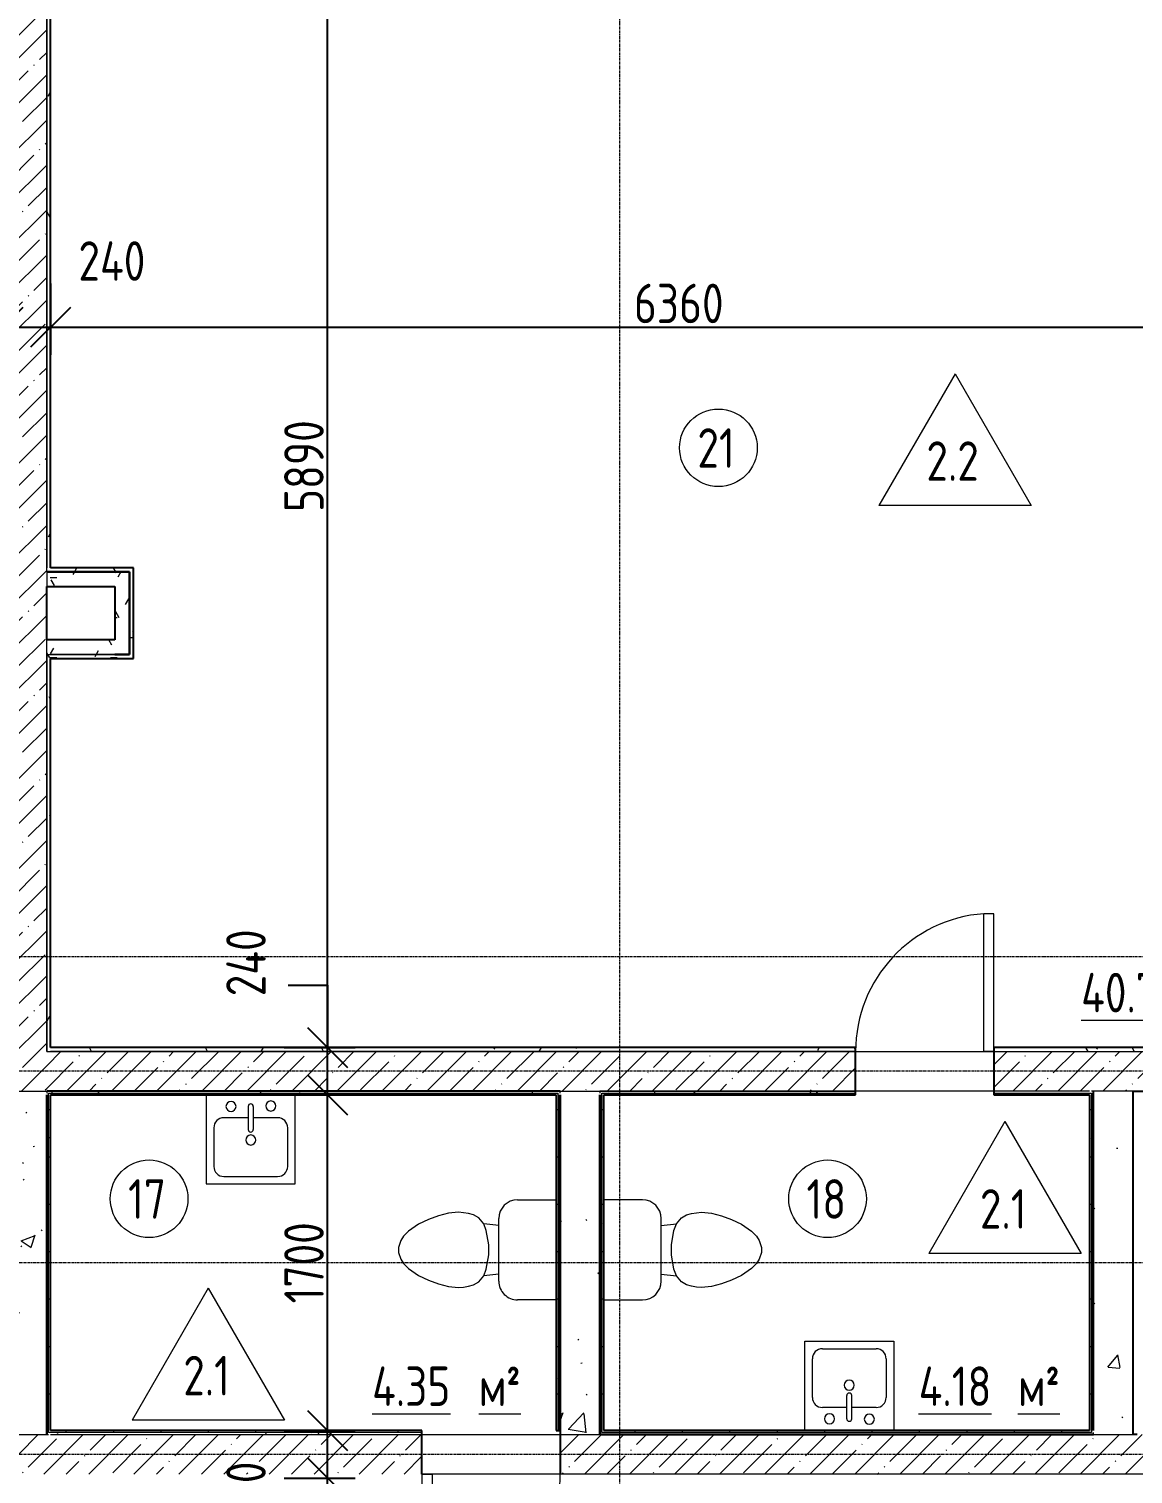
# Model space of a CAD drawing. Header units: millimetres. Extents: x -11854 to 4360091, y -19344 to 4989148.
# Drawn here: x 102413 to 108003, y 14747 to 22067 of the extents above; entities that cross this region are included whole.
import ezdxf

# ---------------------------------------------------------------- set-up
doc = ezdxf.new("R2010")
doc.units = ezdxf.units.MM
doc.linetypes.add('Линия сетки', pattern=[22.225, 12.7, -3.175, 3.175, -3.175])
doc.layers.get('0').update_dxf_attribs({"color": 254})
doc.layers.get('Defpoints').update_dxf_attribs({"color": 254})
for name, color, linetype, lineweight in [('A-ANNO-DIMS', 254, 'Continuous', 9), ('A-AREA-IDEN', 254, 'Continuous', 9), ('A-DOOR', 254, 'Continuous', 9), ('A-WALL', 254, 'Continuous', 9), ('P-SANR-FIXT', 254, 'Continuous', 9), ('S-GRID', 254, 'Continuous', 9)]:
    doc.layers.add(name, color=color, linetype=linetype, lineweight=lineweight)
doc.styles.add('ISOCPEUR', font='isocpeur.ttf', dxfattribs={"width": 0.8, "height": 200})
doc.styles.add('ISOCPEUR_B', font='', dxfattribs={"width": 0.8, "height": 200})
doc.styles.add('ISOCPEUR_B_1', font='', dxfattribs={"width": 0.8, "height": 200})
doc.styles.get('ISOCPEUR_B').set_extended_font_data('ISOCPEUR', bold=True)
doc.styles.get('ISOCPEUR_B_1').set_extended_font_data('ISOCPEUR', bold=True)
doc.dimstyles.new('2_0_мм_ISOCPEUR', dxfattribs={"dimscale": 304.8, "dimtxt": 199.196235, "dimasz": 0.656168, "dimexe": 0.459318, "dimexo": 0.625, "dimgap": 0.065617, "dimtad": 1, "dimdec": 0, "dimtxsty": 'ISOCPEUR', "dimblk1": 'OBLIQUE', "dimblk2": 'OBLIQUE', "dimsah": 1, "dimcen": 2.5, "dimdle": 0.164042, "dimazin": 3, "dimtfac": 1, "dimtix": 1, "dimtmove": 0, "dimatfit": 3, "dimfxl": 0.787402, "dimfxlon": 1, "dimtvp": 1, "dimarcsym": 2})
doc.dimstyles.new('2_0_мм_ISOCPEUR_1', dxfattribs={"dimscale": 304.8, "dimtxt": 199.196235, "dimasz": 0.656168, "dimexe": 0.459318, "dimexo": 0.625, "dimgap": 0.065617, "dimtad": 1, "dimdec": 0, "dimtxsty": 'ISOCPEUR', "dimblk1": 'OBLIQUE', "dimblk2": 'OBLIQUE', "dimsah": 1, "dimcen": 2.5, "dimdle": 0.164042, "dimazin": 3, "dimtfac": 1, "dimtix": 1, "dimtmove": 1, "dimatfit": 3, "dimfxl": 0.787402, "dimfxlon": 1, "dimtvp": 1, "dimarcsym": 2})
pattern_1 = [(50, (542041.7, 20914.14), (728.7365, -63.7558), [76.2, -838.2]), (355, (542041.7, 20914.14), (-140.9716, 764.2276), [60.96, -670.56]), (100.451, (542102.4, 20908.8), (587.77, 700.4668), [64.76, -712.36]), (46.184, (542041.7, 21117.3), (1084.3162, -168.171), [114.3, -1257.3]), (96.636, (542132, 21103.3), (949.61, 989.7098), [97.14, -1068.54]), (351.184, (542041.7, 21117.3), (949.6206, 989.7012), [91.44, -1005.84]), (21, (542143.3, 21066.54), (606.4579, -409.0606), [76.2, -838.2]), (326, (542143.3, 21066.54), (247.2083, 736.7529), [60.96, -670.56]), (71.451, (542193.8, 21032.46), (853.6683, 327.6855), [64.76, -712.36]), (37.5, (542041.67, 20914.14), (12.3547, 338.22012), [6.706, -655.726, 6.706, -674.014, -673.1]), (37.5, (542041.67, 20914.14), (12.3547, 338.22012), [-1343.152, 6.706, -666.394]), (7.5, (542041.67, 20914.14), (267.27887, 400.72213), [6.706, -381.406, 6.706, -640.486, -256.54]), (7.5, (542041.67, 20914.14), (267.27887, 400.72213), [-1035.304, 6.706, -249.834]), (327.5, (541815.1, 20914.14), (542.36333, -22.91534), [6.706, -247.294, 6.706, -785.774, -1051.56]), (327.5, (541815.1, 20914.14), (542.36333, -22.91534), [-1046.48, 6.706, -1044.854]), (317.5, (541713.5, 20914.14), (592.51696, 101.7071), [6.706, -323.494, 6.706, -519.582, -746.76]), (317.5, (541713.5, 20914.14), (592.51696, 101.7071), [-856.488, 6.706, -740.054])]
pattern_2 = [(0, (542041.67, 20914.14), (406.4, 101.6), [33.528, -271.272, 33.528, -271.272, -1625.6]), (0, (542041.67, 20914.14), (406.4, 101.6), [-609.6, 33.528, -576.072, 33.528, -271.272, -711.2]), (0, (542041.67, 20914.14), (406.4, 101.6), [-1524, 33.528, -169.672, 33.528, -474.472]), (120, (542194.07, 20964.94), (-291.18818, 301.152724), [33.528, -271.272, 33.528, -1896.872]), (120, (542194.07, 20964.94), (-291.18818, 301.152724), [-338.328, -271.272, 33.528, -576.072, -1016]), (120, (542194.07, 20964.94), (-291.18818, 301.152724), [-1219.2, 33.528, -271.272, 33.528, -677.672]), (120, (542194.07, 20964.94), (-291.18818, 301.152724), [-1557.528, -169.672, 33.528, -474.472]), (240, (542244.87, 21168.14), (-115.21182, -402.752724), [33.528, -271.272, 33.528, -1896.872]), (240, (542244.87, 21168.14), (-115.21182, -402.752724), [-338.328, -271.272, 33.528, -576.072, -1016]), (240, (542244.87, 21168.14), (-115.21182, -402.752724), [-1219.2, 33.528, -271.272, 33.528, -677.672]), (240, (542244.87, 21168.14), (-115.21182, -402.752724), [-1557.528, -169.672, 33.528, -474.472])]
pattern_3 = [(45, (542041.67, 20914.14), (-114.04925, 114.04925), []), (45, (542155.72, 20914.14), (-114.04925, 114.04925), [201.613, -40.323, 3.353, -36.97])]
pattern_4 = [(0, (542041.67, 20914.14), (0, 240), []), (90, (542041.67, 20914.14), (-240, 1e-14), [])]

# ---------------------------------------------------------------- blocks, each defined once
blk = doc.blocks.new('Одиночные-Щитовые - Дверной блок внутренний глухой ДГ 21х7 Л-4592465-1А')
at = {"layer": 'A-DOOR', "lineweight": 18}
for p, q in [((299, 100), (299, 798.1)), ((350, 798.1), (299, 798.1)), ((350, 100), (350, 798.1)), ((350, 100), (299, 100))]:
    blk.add_line(p, q, dxfattribs=at)
at = {"layer": 'A-DOOR'}
blk.add_arc((350, 100), 700, 94.17811, 180, dxfattribs=at)
blk = doc.blocks.new('Туалет-Домашний-3D - Туалет-Домашний-3D-V1-1А')
at = {"layer": 'P-SANR-FIXT'}
for p, q in [((-253.4, 298.4), (-253.4, 494.7)), ((253.4, 494.7), (253.4, 298.4)), ((158.7, 203.8), (-158.8, 203.8)), ((-123.5, 203.8), (-132.3, 127)), ((-25.4, 152.4), (-97.4, 139.7)), ((25.4, 152.4), (-25.4, 152.4)), ((97.4, 139.7), (25.4, 152.4)), ((123.5, 203.8), (132.3, 127)), ((-177, 76.2), (-183.8, 50.8)), ((-162.6, 101.6), (-177, 76.2)), ((-132.3, 127), (-162.6, 101.6)), ((-97.4, 139.7), (-132.3, 127)), ((132.3, 127), (97.4, 139.7)), ((162.6, 101.6), (132.3, 127)), ((177, 76.2), (162.6, 101.6)), ((183.8, 50.8), (177, 76.2)), ((-188.3, 25.3), (-190.5, 0)), ((-190.5, 0), (-186.1, -50.6)), ((-183.8, 50.8), (-188.3, 25.3)), ((188.3, 25.3), (183.8, 50.8)), ((186.1, -50.6), (190.5, 0)), ((190.5, 0), (188.3, 25.3)), ((-186.1, -50.6), (-172.4, -101.6)), ((172.4, -101.6), (186.1, -50.6)), ((-172.4, -101.6), (-153.9, -152.4)), ((153.9, -152.4), (172.4, -101.6)), ((-153.9, -152.4), (-130.2, -203.2)), ((-130.2, -203.2), (-95, -254)), ((95, -254), (130.2, -203.2)), ((130.2, -203.2), (153.9, -152.4)), ((-95, -254), (-69.6, -279.4)), ((-69.6, -279.4), (-47.6, -292.1)), ((-47.6, -292.1), (-12.7, -304.8)), ((12.7, -304.8), (47.6, -292.1)), ((47.6, -292.1), (69.6, -279.4)), ((69.6, -279.4), (95, -254)), ((-12.7, -304.8), (12.7, -304.8))]:
    blk.add_line(p, q, dxfattribs=at)
for centre, start, end in [((-158.8, 298.4), 180, 270), ((158.7, 298.4), 270, 360)]:
    blk.add_arc(centre, 94.6, start, end, dxfattribs=at)
blk = doc.blocks.new('Кухонная мойка-Островок - 450 x 450 мм-V2-1А')
at = {"layer": 'P-SANR-FIXT'}
for p, q in [((240.7, 227.3), (-209.3, 227.3)), ((-209.3, 227.3), (-209.3, -222.7)), ((240.7, -222.7), (240.7, 227.3)), ((3, 170.2), (3, 53.1)), ((28.4, 170.2), (28.4, 53.1)), ((3, 113), (-120.4, 113)), ((151.8, 113), (28.4, 113)), ((-171.2, 62.2), (-171.2, -133.8)), ((202.6, -133.8), (202.6, 62.2)), ((-120.4, -184.6), (151.8, -184.6)), ((-209.3, -222.7), (240.7, -222.7))]:
    blk.add_line(p, q, dxfattribs=at)
for centre, radius, start, end in [((-84.3, 170.2), 25.4, 360, 180), ((-84.3, 170.2), 25.4, 180, 360), ((15.7, 170.2), 12.7, 360, 180), ((117.3, 172.3), 25.4, 360, 180), ((117.3, 172.3), 25.4, 180, 0), ((-120.4, 62.2), 50.8, 90, 180), ((151.8, 62.2), 50.8, 360, 90), ((15.7, 0), 25.4, 360, 180), ((15.7, 0), 25.4, 180, 0), ((15.7, 53.1), 12.7, 180, 0), ((-120.4, -133.8), 50.8, 180, 270), ((151.8, -133.8), 50.8, 270, 0)]:
    blk.add_arc(centre, radius, start, end, dxfattribs=at)
blk = doc.blocks.new('Туалет-Домашний-3D - Туалет-Домашний-3D-2034792-1А')
at = {"layer": 'P-SANR-FIXT'}
for p, q in [((-47.6, 292.1), (-12.7, 304.8)), ((-12.7, 304.8), (12.7, 304.8)), ((12.7, 304.8), (47.6, 292.1)), ((-130.2, 203.2), (-95, 254)), ((-95, 254), (-69.6, 279.4)), ((-69.6, 279.4), (-47.6, 292.1)), ((47.6, 292.1), (69.6, 279.4)), ((69.6, 279.4), (95, 254)), ((95, 254), (130.2, 203.2)), ((-172.4, 101.6), (-153.9, 152.4)), ((-153.9, 152.4), (-130.2, 203.2)), ((130.2, 203.2), (153.9, 152.4)), ((153.9, 152.4), (172.4, 101.6)), ((-186.1, 50.6), (-172.4, 101.6)), ((172.4, 101.6), (186.1, 50.6)), ((-190.5, 0), (-186.1, 50.6)), ((186.1, 50.6), (190.5, 0)), ((-188.3, -25.3), (-190.5, 0)), ((-183.8, -50.8), (-188.3, -25.3)), ((-177, -76.2), (-183.8, -50.8)), ((183.8, -50.8), (177, -76.2)), ((188.3, -25.3), (183.8, -50.8)), ((190.5, 0), (188.3, -25.3)), ((-162.6, -101.6), (-177, -76.2)), ((-132.3, -127), (-162.6, -101.6)), ((-97.4, -139.7), (-132.3, -127)), ((-123.5, -203.8), (-132.3, -127)), ((-25.4, -152.4), (-97.4, -139.7)), ((97.4, -139.7), (25.4, -152.4)), ((132.3, -127), (97.4, -139.7)), ((123.5, -203.8), (132.3, -127)), ((162.6, -101.6), (132.3, -127)), ((177, -76.2), (162.6, -101.6)), ((158.7, -203.8), (-158.8, -203.8)), ((25.4, -152.4), (-25.4, -152.4)), ((-253.4, -298.4), (-253.4, -494.7)), ((253.4, -494.7), (253.4, -298.4))]:
    blk.add_line(p, q, dxfattribs=at)
for centre, start, end in [((-158.8, -298.4), 90, 180), ((158.7, -298.4), 0, 90)]:
    blk.add_arc(centre, 94.6, start, end, dxfattribs=at)
blk = doc.blocks.new('Кухонная мойка-Островок - 450 x 450 мм-2034793-1А')
at = {"layer": 'P-SANR-FIXT'}
for p, q in [((-209.3, 222.7), (240.7, 222.7)), ((-209.3, -227.3), (-209.3, 222.7)), ((240.7, 222.7), (240.7, -227.3)), ((-120.4, 184.6), (151.8, 184.6)), ((-171.2, -62.2), (-171.2, 133.8)), ((202.6, 133.8), (202.6, -62.2)), ((3, -170.2), (3, -53.1)), ((28.4, -170.2), (28.4, -53.1)), ((3, -113), (-120.4, -113)), ((151.8, -113), (28.4, -113)), ((240.7, -227.3), (-209.3, -227.3))]:
    blk.add_line(p, q, dxfattribs=at)
for centre, radius, start, end in [((-120.4, 133.8), 50.8, 90, 180), ((151.8, 133.8), 50.8, 360, 90), ((15.7, 0), 25.4, 360, 180), ((15.7, 0), 25.4, 180, 0), ((-120.4, -62.2), 50.8, 180, 270), ((15.7, -53.1), 12.7, 360, 180), ((151.8, -62.2), 50.8, 270, 0), ((-84.3, -170.2), 25.4, 0, 180), ((-84.3, -170.2), 25.4, 180, 0), ((15.7, -170.2), 12.7, 180, 360), ((117.3, -172.3), 25.4, 360, 180), ((117.3, -172.3), 25.4, 180, 0)]:
    blk.add_arc(centre, radius, start, end, dxfattribs=at)
blk = doc.blocks.new('АР-Марка-Помещения-Этаж_Секция_Номер - Номер-1294543-1А')
at = {"layer": 'A-AREA-IDEN'}
blk.add_circle((0, 1.219), 1.965, dxfattribs=at)
blk = doc.blocks.new('_Oblique')
at = {"color": 0, "linetype": 'ByBlock', "lineweight": -2}
blk.add_line((-0.5, -0.5), (0.5, 0.5), dxfattribs=at)
blk = doc.blocks.new('*D611')
at = {"layer": 'A-ANNO-DIMS', "color": 0, "lineweight": -2, "transparency": 16777216}
for p, q in [((103704, 14727.4), (104065, 14727.4)), ((103925, 8987.4), (103925, 14777.4)), ((103704, 9037.4), (104065, 9037.4))]:
    blk.add_line(p, q, dxfattribs=at)
at = {"layer": 'Defpoints', "color": 0, "transparency": 16777216}
for p in [(103685, 14727.4), (103925, 14727.4), (103685, 9037.4)]:
    blk.add_point(p, dxfattribs=at)
at = {"layer": 'A-ANNO-DIMS', "color": 0, "lineweight": -2, "transparency": 16777216, "xscale": 200, "yscale": 200, "zscale": 200}
for p, rotation in [((103925, 14727.4), 90), ((103925, 9037.4), 270)]:
    blk.add_blockref('_Oblique', p, dxfattribs=dict(at, rotation=rotation))
at = {"layer": 'A-ANNO-DIMS', "color": 0, "transparency": 16777216, "insert": (103805, 11882.4), "char_height": 200, "width": 533.233, "attachment_point": 5, "rotation": 90, "style": 'ISOCPEUR'}
blk.add_mtext('\\A1;5690', dxfattribs=at)
blk = doc.blocks.new('*D612')
at = {"layer": 'A-ANNO-DIMS', "color": 0, "lineweight": -2, "transparency": 16777216}
for p, q in [((103925, 14677.4), (103925, 15017.4)), ((103704, 14967.4), (104065, 14967.4)), ((103704, 14727.4), (104065, 14727.4)), ((103925, 14527.4), (103925, 14727.4)), ((103725, 14527.4), (103925, 14527.4))]:
    blk.add_line(p, q, dxfattribs=at)
at = {"layer": 'Defpoints', "color": 0, "transparency": 16777216}
for p in [(103685, 14967.4), (103925, 14967.4), (103685, 14727.4)]:
    blk.add_point(p, dxfattribs=at)
at = {"layer": 'A-ANNO-DIMS', "color": 0, "lineweight": -2, "transparency": 16777216, "xscale": 200, "yscale": 200, "zscale": 200}
for p, rotation in [((103925, 14967.4), 90), ((103925, 14727.4), 270)]:
    blk.add_blockref('_Oblique', p, dxfattribs=dict(at, rotation=rotation))
at = {"layer": 'A-ANNO-DIMS', "color": 0, "transparency": 16777216, "insert": (103411.6, 14471.6), "char_height": 200, "width": 418.312, "attachment_point": 1, "rotation": 90, "line_spacing_factor": 1.149209, "style": 'ISOCPEUR'}
blk.add_mtext('\\A1;240', dxfattribs=at)
blk = doc.blocks.new('*D613')
at = {"layer": 'A-ANNO-DIMS', "color": 0, "lineweight": -2, "transparency": 16777216}
for p, q in [((103925, 14917.4), (103925, 16717.4)), ((103704, 16667.4), (104065, 16667.4)), ((103704, 14967.4), (104065, 14967.4))]:
    blk.add_line(p, q, dxfattribs=at)
at = {"layer": 'Defpoints', "color": 0, "transparency": 16777216}
for p in [(103685, 16667.4), (103925, 16667.4), (103685, 14967.4)]:
    blk.add_point(p, dxfattribs=at)
at = {"layer": 'A-ANNO-DIMS', "color": 0, "lineweight": -2, "transparency": 16777216, "xscale": 200, "yscale": 200, "zscale": 200}
for p, rotation in [((103925, 16667.4), 90), ((103925, 14967.4), 270)]:
    blk.add_blockref('_Oblique', p, dxfattribs=dict(at, rotation=rotation))
at = {"layer": 'A-ANNO-DIMS', "color": 0, "transparency": 16777216, "insert": (103805, 15817.4), "char_height": 200, "width": 496.458, "attachment_point": 5, "rotation": 90, "style": 'ISOCPEUR'}
blk.add_mtext('\\A1;1700', dxfattribs=at)
blk = doc.blocks.new('*D614')
at = {"layer": 'A-ANNO-DIMS', "color": 0, "lineweight": -2, "transparency": 16777216}
for p, q in [((103725, 17222.8), (103925, 17222.8)), ((103925, 17222.8), (103925, 16907.4)), ((103704, 16907.4), (104065, 16907.4)), ((103925, 16617.4), (103925, 16957.4)), ((103704, 16667.4), (104065, 16667.4))]:
    blk.add_line(p, q, dxfattribs=at)
at = {"layer": 'Defpoints', "color": 0, "transparency": 16777216}
for p in [(103685, 16907.4), (103925, 16907.4), (103685, 16667.4)]:
    blk.add_point(p, dxfattribs=at)
at = {"layer": 'A-ANNO-DIMS', "color": 0, "lineweight": -2, "transparency": 16777216, "xscale": 200, "yscale": 200, "zscale": 200}
for p, rotation in [((103925, 16907.4), 90), ((103925, 16667.4), 270)]:
    blk.add_blockref('_Oblique', p, dxfattribs=dict(at, rotation=rotation))
at = {"layer": 'A-ANNO-DIMS', "color": 0, "transparency": 16777216, "insert": (103411.6, 17167), "char_height": 200, "width": 418.312, "attachment_point": 1, "rotation": 90, "line_spacing_factor": 1.149209, "style": 'ISOCPEUR'}
blk.add_mtext('\\A1;240', dxfattribs=at)
blk = doc.blocks.new('*D615')
at = {"layer": 'A-ANNO-DIMS', "color": 0, "lineweight": -2, "transparency": 16777216}
for p, q in [((103925, 16857.4), (103925, 22847.4)), ((103704, 22797.4), (104065, 22797.4)), ((103704, 16907.4), (104065, 16907.4))]:
    blk.add_line(p, q, dxfattribs=at)
at = {"layer": 'Defpoints', "color": 0, "transparency": 16777216}
for p in [(103685, 22797.4), (103925, 22797.4), (103685, 16907.4)]:
    blk.add_point(p, dxfattribs=at)
at = {"layer": 'A-ANNO-DIMS', "color": 0, "lineweight": -2, "transparency": 16777216, "xscale": 200, "yscale": 200, "zscale": 200}
for p, rotation in [((103925, 22797.4), 90), ((103925, 16907.4), 270)]:
    blk.add_blockref('_Oblique', p, dxfattribs=dict(at, rotation=rotation))
at = {"layer": 'A-ANNO-DIMS', "color": 0, "transparency": 16777216, "insert": (103805, 19852.4), "char_height": 200, "width": 533.233, "attachment_point": 5, "rotation": 90, "style": 'ISOCPEUR'}
blk.add_mtext('\\A1;5890', dxfattribs=at)
blk = doc.blocks.new('*D633')
at = {"layer": 'A-ANNO-DIMS', "color": 0, "lineweight": -2, "transparency": 16777216}
for p, q in [((102282.6, 20777.2), (102282.6, 20416.2)), ((102522.6, 20777.2), (102522.6, 20416.2)), ((102232.6, 20556.2), (102572.6, 20556.2))]:
    blk.add_line(p, q, dxfattribs=at)
at = {"layer": 'Defpoints', "color": 0, "transparency": 16777216}
for p in [(102282.6, 20796.2), (102522.6, 20796.2), (102522.6, 20556.2)]:
    blk.add_point(p, dxfattribs=at)
at = {"layer": 'A-ANNO-DIMS', "color": 0, "lineweight": -2, "transparency": 16777216, "xscale": 200, "yscale": 200, "zscale": 200, "rotation": 180}
blk.add_blockref('_Oblique', (102282.6, 20556.2), dxfattribs=at)
at = {"layer": 'A-ANNO-DIMS', "color": 0, "lineweight": -2, "transparency": 16777216, "xscale": 200, "yscale": 200, "zscale": 200}
blk.add_blockref('_Oblique', (102522.6, 20556.2), dxfattribs=at)
at = {"layer": 'A-ANNO-DIMS', "color": 0, "transparency": 16777216, "insert": (102663, 20990.9), "char_height": 200, "width": 418.312, "attachment_point": 1, "line_spacing_factor": 1.149209, "style": 'ISOCPEUR'}
blk.add_mtext('\\A1;240', dxfattribs=at)
blk = doc.blocks.new('*D634')
at = {"layer": 'A-ANNO-DIMS', "color": 0, "lineweight": -2, "transparency": 16777216}
for p, q in [((102522.6, 20777.2), (102522.6, 20416.2)), ((108882.6, 20777.2), (108882.6, 20416.2)), ((102472.6, 20556.2), (108932.6, 20556.2))]:
    blk.add_line(p, q, dxfattribs=at)
at = {"layer": 'Defpoints', "color": 0, "transparency": 16777216}
for p in [(102522.6, 20796.2), (108882.6, 20796.2), (108882.6, 20556.2)]:
    blk.add_point(p, dxfattribs=at)
at = {"layer": 'A-ANNO-DIMS', "color": 0, "lineweight": -2, "transparency": 16777216, "xscale": 200, "yscale": 200, "zscale": 200, "rotation": 180}
blk.add_blockref('_Oblique', (102522.6, 20556.2), dxfattribs=at)
at = {"layer": 'A-ANNO-DIMS', "color": 0, "lineweight": -2, "transparency": 16777216, "xscale": 200, "yscale": 200, "zscale": 200}
blk.add_blockref('_Oblique', (108882.6, 20556.2), dxfattribs=at)
at = {"layer": 'A-ANNO-DIMS', "color": 0, "transparency": 16777216, "insert": (105702.6, 20676.2), "char_height": 200, "width": 533.233, "attachment_point": 5, "style": 'ISOCPEUR'}
blk.add_mtext('\\A1;6360', dxfattribs=at)
blk = doc.blocks.new('МАРКА ПОМЕЩЕНИЯ - ПОЛЫ - Площадь-6347788-1А')
at = {"layer": 'A-AREA-IDEN'}
for p, q in [((0, 4.233), (-3.855, -2.444)), ((0, 4.233), (3.855, -2.444)), ((3.855, -2.444), (-3.855, -2.444))]:
    blk.add_line(p, q, dxfattribs=at)

msp = doc.modelspace()

# ---------------------------------------------------------------- hatches: boundary and pattern name
at = {"layer": 'A-WALL'}
h = msp.add_hatch(dxfattribs=at)
h.set_pattern_fill('FP_1', color=8, style=0, pattern_type=2)
h.set_pattern_definition(pattern_3)
h.paths.add_polyline_path([(102302.6, 16687.4), (102502.6, 16687.4), (102502.6, 23017.4), (102302.6, 23017.4), (102302.6, 16807.4)])
h = msp.add_hatch(dxfattribs=at)
h.set_pattern_fill('FP_3', color=8, style=0, pattern_type=2)
h.set_pattern_definition(pattern_2)
h.paths.add_polyline_path([(102522.6, 19337.4), (102522.6, 22797.4), (102502.6, 22797.4), (102502.6, 19337.4)])
h = msp.add_hatch(dxfattribs=at)
h.set_pattern_fill('FP_3', color=8, style=0, pattern_type=2)
h.set_pattern_definition(pattern_2)
h.paths.add_polyline_path([(102922.6, 19317.4), (102922.6, 19337.4), (102502.6, 19337.4), (102502.6, 19317.4)])
h = msp.add_hatch(dxfattribs=at)
h.set_pattern_fill('FP_3', color=8, style=0, pattern_type=2)
h.set_pattern_definition(pattern_2)
h.paths.add_polyline_path([(102942.6, 18897.4), (102942.6, 19337.4), (102922.6, 19337.4), (102922.6, 18897.4)])
h = msp.add_hatch(dxfattribs=at)
h.set_pattern_fill('FP_3', color=8, style=0, pattern_type=2)
h.set_pattern_definition(pattern_2)
h.paths.add_polyline_path([(102502.6, 19242.4), (102847.6, 19242.4), (102847.6, 19317.4), (102502.6, 19317.4)])
h = msp.add_hatch(dxfattribs=at)
h.set_pattern_fill('FP_3', color=8, style=0, pattern_type=2)
h.set_pattern_definition(pattern_2)
h.paths.add_polyline_path([(102847.6, 18897.4), (102922.6, 18897.4), (102922.6, 19317.4), (102847.6, 19317.4), (102847.6, 18972.4)])
h = msp.add_hatch(dxfattribs=at)
h.set_pattern_fill('FP_3', color=8, style=0, pattern_type=2)
h.set_pattern_definition(pattern_2)
h.paths.add_polyline_path([(102502.6, 18897.4), (102847.6, 18897.4), (102847.6, 18972.4), (102502.6, 18972.4)])
h = msp.add_hatch(dxfattribs=at)
h.set_pattern_fill('FP_3', color=8, style=0, pattern_type=2)
h.set_pattern_definition(pattern_2)
h.paths.add_polyline_path([(102502.6, 16887.4), (102522.6, 16887.4), (102522.6, 18897.4), (102502.6, 18897.4), (102502.6, 16903.8)])
h = msp.add_hatch(dxfattribs=at)
h.set_pattern_fill('FP_3', color=8, style=0, pattern_type=2)
h.set_pattern_definition(pattern_2)
h.paths.add_polyline_path([(102522.6, 18877.4), (102942.6, 18877.4), (102942.6, 18897.4), (102522.6, 18897.4)])
h = msp.add_hatch(dxfattribs=at)
h.set_pattern_fill('FP_3', color=8, style=0, pattern_type=2)
h.set_pattern_definition(pattern_2)
h.paths.add_polyline_path([(108782.6, 16887.4), (108782.6, 16907.4), (107297.6, 16907.4), (107297.6, 16887.4), (108059.1, 16887.4)])
h.paths.add_polyline_path([(106597.6, 16887.4), (106597.6, 16907.4), (102522.6, 16907.4), (102522.6, 16887.4), (105520.7, 16887.4)])
h = msp.add_hatch(dxfattribs=at)
h.set_pattern_fill('FP_1', color=8, style=0, pattern_type=2)
h.set_pattern_definition(pattern_3)
h.paths.add_polyline_path([(102502.6, 16687.4), (106597.6, 16687.4), (106597.6, 16887.4), (102502.6, 16887.4)])
h.paths.add_polyline_path([(107297.6, 16687.4), (111202.6, 16687.4), (111202.6, 16887.4), (107297.6, 16887.4)])
h = msp.add_hatch(dxfattribs=at)
h.set_pattern_fill('FP_2', color=8, style=0, pattern_type=2)
h.set_pattern_definition(pattern_1)
h.paths.add_polyline_path([(102302.5, 14947.4), (102502.5, 14947.4), (102502.5, 16687.4), (102302.5, 16687.4), (102302.5, 15161.9)])
h = msp.add_hatch(dxfattribs=at)
h.set_pattern_fill('FP_3', color=8, style=0, pattern_type=2)
h.set_pattern_definition(pattern_2)
h.paths.add_polyline_path([(105092.6, 16677.4), (105102.6, 16677.4), (105102.6, 16687.4), (102502.5, 16687.4), (102502.5, 16677.4), (102982.3, 16677.4)])
h = msp.add_hatch(dxfattribs=at)
h.set_pattern_fill('FP_3', color=8, style=0, pattern_type=2)
h.set_pattern_definition(pattern_2)
h.paths.add_polyline_path([(102502.5, 14947.4), (102512.5, 14947.4), (102512.5, 16677.4), (102502.5, 16677.4), (102502.5, 15161.9)])
h = msp.add_hatch(dxfattribs=at)
h.set_pattern_fill('FP_6', color=8, style=0, pattern_type=2)
h.set_pattern_definition(pattern_4)
h.paths.add_polyline_path([(105082.6, 16667.4), (105092.6, 16667.4), (105092.6, 16677.4), (102512.5, 16677.4), (102512.5, 16667.4), (102982.3, 16667.4)])
h = msp.add_hatch(dxfattribs=at)
h.set_pattern_fill('FP_6', color=8, style=0, pattern_type=2)
h.set_pattern_definition(pattern_4)
h.paths.add_polyline_path([(102522.5, 14957.4), (102522.5, 16667.4), (102512.5, 16667.4), (102512.5, 14957.4)])
h = msp.add_hatch(dxfattribs=at)
h.set_pattern_fill('FP_6', color=8, style=0, pattern_type=2)
h.set_pattern_definition(pattern_4)
h.paths.add_polyline_path([(105082.6, 14967.4), (105092.6, 14967.4), (105092.6, 16667.4), (105082.6, 16667.4), (105082.6, 15161.9)])
h = msp.add_hatch(dxfattribs=at)
h.set_pattern_fill('FP_3', color=8, style=0, pattern_type=2)
h.set_pattern_definition(pattern_2)
h.paths.add_polyline_path([(105102.6, 14967.4), (105102.6, 16677.4), (105092.6, 16677.4), (105092.6, 14967.4)])
h = msp.add_hatch(dxfattribs=at)
h.set_pattern_fill('FP_2', color=8, style=0, pattern_type=2)
h.set_pattern_definition(pattern_1)
h.paths.add_polyline_path([(105102.6, 14947.4), (105302.6, 14947.4), (105302.6, 16687.4), (105102.6, 16687.4), (105102.6, 15161.9)])
h = msp.add_hatch(dxfattribs=at)
h.set_pattern_fill('FP_3', color=8, style=0, pattern_type=2)
h.set_pattern_definition(pattern_2)
h.paths.add_polyline_path([(107792.6, 16677.4), (107792.6, 16687.4), (107297.6, 16687.4), (107297.6, 16677.4), (107782.6, 16677.4)])
h.paths.add_polyline_path([(106597.6, 16677.4), (106597.6, 16687.4), (105302.6, 16687.4), (105302.6, 16677.4), (105520.7, 16677.4)])
h = msp.add_hatch(dxfattribs=at)
h.set_pattern_fill('FP_3', color=8, style=0, pattern_type=2)
h.set_pattern_definition(pattern_2)
h.paths.add_polyline_path([(105302.6, 14957.4), (105312.6, 14957.4), (105312.6, 16677.4), (105302.6, 16677.4), (105302.6, 14967.4)])
h = msp.add_hatch(dxfattribs=at)
h.set_pattern_fill('FP_6', color=8, style=0, pattern_type=2)
h.set_pattern_definition(pattern_4)
h.paths.add_polyline_path([(107297.6, 16667.4), (107782.6, 16667.4), (107782.6, 16677.4), (107297.6, 16677.4)])
h.paths.add_polyline_path([(106597.6, 16667.4), (106597.6, 16677.4), (105312.6, 16677.4), (105312.6, 16667.4), (105520.7, 16667.4)])
h = msp.add_hatch(dxfattribs=at)
h.set_pattern_fill('FP_6', color=8, style=0, pattern_type=2)
h.set_pattern_definition(pattern_4)
h.paths.add_polyline_path([(105312.6, 14967.4), (105322.6, 14967.4), (105322.6, 16667.4), (105312.6, 16667.4), (105312.6, 15161.9)])
h = msp.add_hatch(dxfattribs=at)
h.set_pattern_fill('FP_6', color=8, style=0, pattern_type=2)
h.set_pattern_definition(pattern_4)
h.paths.add_polyline_path([(107782.6, 14967.4), (107792.6, 14967.4), (107792.6, 16677.4), (107782.6, 16677.4), (107782.6, 15161.9)])
h = msp.add_hatch(dxfattribs=at)
h.set_pattern_fill('FP_3', color=8, style=0, pattern_type=2)
h.set_pattern_definition(pattern_2)
h.paths.add_polyline_path([(107792.6, 14957.4), (107802.6, 14957.4), (107802.6, 16687.4), (107792.6, 16687.4), (107792.6, 14967.4)])
h = msp.add_hatch(dxfattribs=at)
h.set_pattern_fill('FP_2', color=8, style=0, pattern_type=2)
h.set_pattern_definition(pattern_1)
h.paths.add_polyline_path([(107802.6, 14947.4), (108002.6, 14947.4), (108002.6, 16687.4), (107802.6, 16687.4), (107802.6, 14957.4)])
h = msp.add_hatch(dxfattribs=at)
h.set_pattern_fill('FP_1', color=8, style=0, pattern_type=2)
h.set_pattern_definition(pattern_3)
h.paths.add_polyline_path([(101302.6, 14747.4), (104402.6, 14747.4), (104402.6, 14947.4), (101302.6, 14947.4)])
h.paths.add_polyline_path([(105102.6, 14747.4), (109002.6, 14747.4), (109002.6, 14947.4), (105102.6, 14947.4)])
h.paths.add_polyline_path([(109702.6, 14747.4), (111202.6, 14747.4), (111202.6, 14947.4), (109702.6, 14947.4)])
h = msp.add_hatch(dxfattribs=at)
h.set_pattern_fill('FP_3', color=8, style=0, pattern_type=2)
h.set_pattern_definition(pattern_2)
h.paths.add_polyline_path([(102512.5, 14947.4), (104402.6, 14947.4), (104402.6, 14957.4), (102512.5, 14957.4)])
h = msp.add_hatch(dxfattribs=at)
h.set_pattern_fill('FP_6', color=8, style=0, pattern_type=2)
h.set_pattern_definition(pattern_4)
h.paths.add_polyline_path([(104402.6, 14957.4), (104402.6, 14967.4), (102522.5, 14967.4), (102522.5, 14957.4), (104251.5, 14957.4)])
h = msp.add_hatch(dxfattribs=at)
h.set_pattern_fill('FP_6', color=8, style=0, pattern_type=2)
h.set_pattern_definition(pattern_4)
h.paths.add_polyline_path([(107792.6, 14957.4), (107792.6, 14967.4), (105312.6, 14967.4), (105312.6, 14957.4), (107424.5, 14957.4)])

# ---------------------------------------------------------------- linework, layer by layer
at = {"layer": 'A-WALL', "color": 8}
for p, q in [((102502.6, 19317.4), (102502.6, 22797.4)), ((102502.6, 22797.4), (102502.6, 19337.4)), ((102502.6, 19317.4), (102502.6, 19242.4)), ((102502.6, 16887.4), (102502.6, 18972.4)), ((102502.6, 18897.4), (102847.6, 18897.4)), ((102502.6, 18897.4), (102502.6, 16887.4)), ((102847.6, 18897.4), (102522.6, 18897.4)), ((102502.6, 16887.4), (102522.6, 16887.4)), ((106597.6, 16887.4), (102522.6, 16887.4)), ((102522.6, 16887.4), (106597.6, 16887.4)), ((106597.6, 16887.4), (108802.6, 16887.4)), ((107297.6, 16887.4), (108782.6, 16887.4)), ((102302.5, 16687.4), (102502.6, 16687.4)), ((102502.5, 16687.4), (102502.5, 16677.4)), ((102512.5, 16677.4), (105092.6, 16677.4)), ((102512.5, 14957.4), (102512.5, 16677.4)), ((105092.6, 16667.4), (105092.6, 16677.4)), ((105092.6, 16667.4), (105092.6, 14967.4)), ((105102.6, 16687.4), (106597.6, 16687.4)), ((105102.6, 16677.4), (105102.6, 16687.4)), ((106597.6, 16687.4), (105302.6, 16687.4)), ((105302.6, 16687.4), (105302.6, 16677.4)), ((105312.6, 16677.4), (106597.6, 16677.4)), ((105312.6, 14957.4), (105312.6, 16677.4)), ((107297.6, 16687.4), (106597.6, 16687.4)), ((107297.6, 16687.4), (107297.6, 16687.4)), ((107782.6, 16687.4), (107297.6, 16687.4)), ((107297.6, 16677.4), (107792.6, 16677.4)), ((108002.6, 16687.4), (107792.6, 16687.4)), ((107792.6, 16677.4), (107792.6, 14957.4)), ((102302.5, 14947.4), (102502.5, 14947.4)), ((102502.5, 14947.4), (102512.5, 14947.4)), ((104402.6, 14957.4), (102512.5, 14957.4)), ((102522.5, 14947.4), (104402.6, 14947.4)), ((104402.6, 14947.4), (105302.6, 14947.4)), ((107792.6, 14957.4), (105312.6, 14957.4)), ((107802.6, 14947.4), (107802.6, 14957.4)), ((107802.6, 14947.4), (108002.6, 14947.4)), ((108802.6, 14747.4), (104402.6, 14747.4))]:
    msp.add_line(p, q, dxfattribs=at)
at = {"layer": 'A-WALL', "color": 8, "lineweight": 25}
for p, q in [((102522.6, 19337.4), (102522.6, 22797.4)), ((102942.6, 19337.4), (102522.6, 19337.4)), ((102942.6, 18877.4), (102942.6, 19337.4)), ((102922.6, 19317.4), (102502.6, 19317.4)), ((102502.6, 19317.4), (102922.6, 19317.4)), ((102922.6, 18897.4), (102922.6, 19317.4)), ((102922.6, 19317.4), (102922.6, 18897.4)), ((102502.6, 19242.4), (102847.6, 19242.4)), ((102502.6, 18972.4), (102502.6, 19242.4)), ((102847.6, 19242.4), (102847.6, 18972.4)), ((102847.6, 18972.4), (102502.6, 18972.4)), ((102847.6, 18897.4), (102922.6, 18897.4)), ((102922.6, 18897.4), (102847.6, 18897.4)), ((102522.6, 16907.4), (102522.6, 18877.4)), ((102522.6, 18877.4), (102942.6, 18877.4)), ((106597.6, 16907.4), (102522.6, 16907.4)), ((106597.6, 16887.4), (106597.6, 16907.4)), ((108782.6, 16907.4), (107297.6, 16907.4)), ((107297.6, 16907.4), (107297.6, 16887.4)), ((106597.6, 16687.4), (106597.6, 16887.4)), ((107297.6, 16887.4), (107297.6, 16687.4)), ((105102.6, 16687.4), (102502.5, 16687.4)), ((102502.5, 14947.4), (102502.5, 16667.4)), ((102502.5, 16667.4), (102502.5, 14947.4)), ((102522.5, 16667.4), (105082.6, 16667.4)), ((102522.5, 14967.4), (102522.5, 16667.4)), ((105082.6, 16667.4), (105082.6, 14967.4)), ((105102.6, 16667.4), (105102.6, 14947.4)), ((105102.6, 14967.4), (105102.6, 16667.4)), ((105302.6, 14947.4), (105302.6, 16667.4)), ((105302.6, 16667.4), (105302.6, 14947.4)), ((105322.6, 16667.4), (106597.6, 16667.4)), ((105322.6, 14967.4), (105322.6, 16667.4)), ((106597.6, 16667.4), (106597.6, 16687.4)), ((107297.6, 16687.4), (107297.6, 16667.4)), ((107297.6, 16667.4), (107782.6, 16667.4)), ((107782.6, 16667.4), (107782.6, 14967.4)), ((107802.6, 14967.4), (107802.6, 16687.4)), ((108002.6, 14947.4), (108002.6, 16687.4)), ((108002.6, 16687.4), (110582.6, 16687.4)), ((104402.6, 14967.4), (102522.5, 14967.4)), ((104402.6, 14947.4), (104402.6, 14967.4)), ((104402.6, 14747.4), (104402.6, 14947.4)), ((105082.6, 14967.4), (105102.6, 14967.4)), ((105102.6, 14947.4), (105102.6, 14747.4)), ((107802.6, 14947.4), (105302.6, 14947.4)), ((105302.6, 14947.4), (107802.6, 14947.4)), ((107782.6, 14967.4), (105322.6, 14967.4)), ((108022.6, 14947.4), (108002.6, 14947.4))]:
    msp.add_line(p, q, dxfattribs=at)
at = {"layer": 'S-GRID', "color": 8, "linetype": 'Линия сетки'}
for p, q in [((105402.6, 26233.7), (105402.6, -4343.8)), ((117934.2, 17367.4), (80076.8, 17367.4)), ((117934.2, 16787.4), (80076.8, 16787.4)), ((117934.2, 15817.4), (80076.8, 15817.4)), ((117934.2, 14847.4), (78806.8, 14847.4))]:
    msp.add_line(p, q, dxfattribs=at)

# ---------------------------------------------------------------- block references
at = {"layer": 'A-AREA-IDEN', "color": 8, "xscale": 99.99999999999991, "yscale": 99.99999999999991, "zscale": 99.99999999999991}
for name, p in [('МАРКА ПОМЕЩЕНИЯ - ПОЛЫ - Площадь-6347788-1А', (107101.3, 19897.1)), ('АР-Марка-Помещения-Этаж_Секция_Номер - Номер-1294543-1А', (105903.1, 19823.1)), ('МАРКА ПОМЕЩЕНИЯ - ПОЛЫ - Площадь-6347788-1А', (107353.9, 16109.8)), ('АР-Марка-Помещения-Этаж_Секция_Номер - Номер-1294543-1А', (103021, 16019.8)), ('АР-Марка-Помещения-Этаж_Секция_Номер - Номер-1294543-1А', (106455.7, 16019.8)), ('МАРКА ПОМЕЩЕНИЯ - ПОЛЫ - Площадь-6347788-1А', (103320.8, 15265.5))]:
    msp.add_blockref(name, p, dxfattribs=at)
at = {"layer": 'A-DOOR', "color": 8}
msp.add_blockref('Одиночные-Щитовые - Дверной блок внутренний глухой ДГ 21х7 Л-4592465-1А', (106947.6, 16787.4), dxfattribs=at)
at = {"layer": 'A-DOOR', "color": 8, "rotation": 180}
msp.add_blockref('Одиночные-Щитовые - Дверной блок внутренний глухой ДГ 21х7 Л-4592465-1А', (104752.6, 14847.4), dxfattribs=at)
at = {"layer": 'P-SANR-FIXT', "color": 8}
for name, p in [('Кухонная мойка-Островок - 450 x 450 мм-V2-1А', (103520, 16439.4)), ('Кухонная мойка-Островок - 450 x 450 мм-2034793-1А', (106550, 15197.9))]:
    msp.add_blockref(name, p, dxfattribs=at)
for name, p, rotation in [('Туалет-Домашний-3D - Туалет-Домашний-3D-V1-1А', (104587.9, 15883), 269.9999999986024), ('Туалет-Домашний-3D - Туалет-Домашний-3D-2034792-1А', (105817.3, 15883), 270.0000000013974)]:
    msp.add_blockref(name, p, dxfattribs=dict(at, rotation=rotation))

# ---------------------------------------------------------------- texts
at = {"layer": 'A-AREA-IDEN', "color": 8, "char_height": 200, "attachment_point": 1}
for s, insert, width, style in [('21', (105796.6, 20043.9), 250.126, 'ISOCPEUR_B'), ('2.2', (106955.9, 19977.8), 339.915, 'ISOCPEUR'), ('\\L40.75 ', (107739.4, 17286), 801.687, 'ISOCPEUR_B'), ('17', (102914.5, 16240.6), 250.126, 'ISOCPEUR_B'), ('18', (106349.1, 16240.6), 250.126, 'ISOCPEUR_B'), ('2.1', (107226.9, 16190.4), 295.021, 'ISOCPEUR'), ('2.1', (103193.8, 15346.1), 295.021, 'ISOCPEUR'), ('\\L4.35 ', (104149.9, 15292.5), 654.177, 'ISOCPEUR_B'), ('\\L\\fISOCPEUR|b1|i0|c204|p34|;\\W.8;\\Lм', (104689.6, 15292.5), 166.751, 'ISOCPEUR_B'), ('\\L\\fISOCPEUR|b1|i0|c238|p34|;\\W.8;\\L²', (104827.2, 15292.5), 128.27, 'ISOCPEUR_B_1'), ('\\L4.18 ', (106916.8, 15292.5), 609.282, 'ISOCPEUR_B'), ('\\L\\fISOCPEUR|b1|i0|c204|p34|;\\W.8;\\Lм', (107419.5, 15292.5), 166.751, 'ISOCPEUR_B'), ('\\L\\fISOCPEUR|b1|i0|c238|p34|;\\W.8;\\L²', (107557.1, 15292.5), 128.27, 'ISOCPEUR_B_1')]:
    msp.add_mtext(s, dxfattribs=dict(at, insert=insert, width=width, style=style))

# ---------------------------------------------------------------- dimensions: what is measured, and where the dimension line sits
at = {"layer": 'A-ANNO-DIMS', "color": 8}
for base, p1, p2, override, picture, middle in [((103925, 22797.4), (103685, 16907.4), (103685, 22797.4), {"dimfxl": 5890}, '*D615', (103805, 19852.4)), ((103925, 16667.4), (103685, 14967.4), (103685, 16667.4), {"dimfxl": 1700}, '*D613', (103805, 15817.4)), ((103925, 14727.4), (103685, 9037.4), (103685, 14727.4), {"dimfxl": 5690}, '*D611', (103805, 11882.4))]:
    dim = msp.add_linear_dim(base=base, p1=p1, p2=p2, angle=90, dimstyle='2_0_мм_ISOCPEUR', override=override, dxfattribs=at)
    dim.commit()
    dim.dimension.update_dxf_attribs({"geometry": picture, "text_midpoint": middle})
dim = msp.add_linear_dim(base=(102522.6, 20556.2), p1=(102282.6, 20796.2), p2=(102522.6, 20796.2), dimstyle='2_0_мм_ISOCPEUR_1', override={"dimfxl": 239.999824}, dxfattribs=at)
dim.commit()
dim.dimension.update_dxf_attribs({"geometry": '*D633', "text_midpoint": (102872.2, 20704.2), "dimtype": 160})
dim = msp.add_linear_dim(base=(108882.6, 20556.2), p1=(102522.6, 20796.2), p2=(108882.6, 20796.2), dimstyle='2_0_мм_ISOCPEUR', override={"dimfxl": 6360.000843}, dxfattribs=at)
dim.commit()
dim.dimension.update_dxf_attribs({"geometry": '*D634', "text_midpoint": (105702.6, 20676.2)})
for base, p1, p2, picture, middle in [((103925, 16907.4), (103685, 16667.4), (103685, 16907.4), '*D614', (103777, 17222.8)), ((103925, 14967.4), (103685, 14727.4), (103685, 14967.4), '*D612', (103777, 14558.8))]:
    dim = msp.add_linear_dim(base=base, p1=p1, p2=p2, angle=90, dimstyle='2_0_мм_ISOCPEUR_1', override={"dimfxl": 240}, dxfattribs=at)
    dim.commit()
    dim.dimension.update_dxf_attribs({"geometry": picture, "text_midpoint": middle, "dimtype": 160, "text_rotation": 90})

doc.saveas('drawing.dxf')
